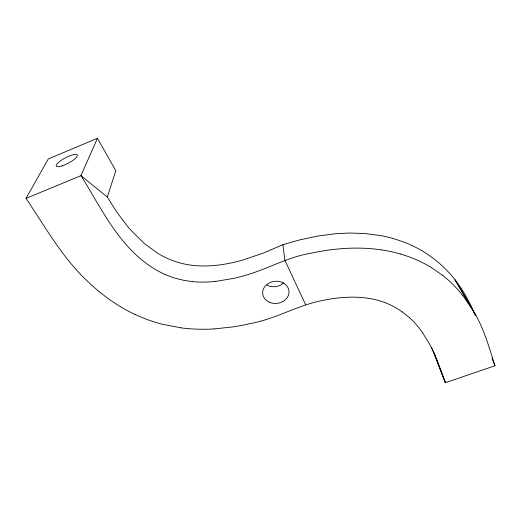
<?xml version="1.0" encoding="UTF-8"?>
<svg xmlns="http://www.w3.org/2000/svg" width="521" height="521" viewBox="0 0 521 521"><rect width="100%" height="100%" fill="white"/><g stroke="black" fill="none" stroke-linecap="round" stroke-linejoin="round"><path stroke-width="0.78" d="M475.08 314.931L470.476 304.629L465.448 295.225A198.273 155.173 -6.1 0 0 458.096 283.873C447.272 268.816 432.958 256.247 416.474 247.716A126.141 100.924 -11.5 0 0 403.495 241.913L394.156 238.794A126.583 101.243 -11.5 0 0 381.014 235.648L364.987 233.525L349.454 233.024L335.42 233.74L317.869 236.039L299.464 239.953L282.896 244.681L263.808 252.9L244.147 259.634A191.187 181.047 28.5 0 1 233.024 262.512C215.622 266.452 197.185 267.625 179.804 262.897A73.324 65.802 6.9 0 1 175.733 261.666L172.633 260.572A84.324 76.248 6.8 0 1 157.14 252.939L144.213 243.45L130.914 230.262A177.7 169.26 -8.7 0 1 127.697 226.524L117.01 212.386L107.287 197.029L115.831 170.745L97.44 138.293L48.271 158.97L26.05 198.377C45.776 227.684 63.158 259.308 89.697 283.287C103.171 295.908 118.443 306.706 135.193 314.528M97.44 138.293L80.996 175.642L26.05 198.377M402.212 311.936A83.041 65.086 -10.9 0 0 384.166 302.239L384.094 302.271A75.226 59.153 -11.4 0 0 371.87 298.917C355.85 295.843 339.314 297.1 323.417 300.278C297.992 304.935 275.511 319.158 249.937 323.626A232.555 217.902 18.6 0 1 233.975 326.765L214.196 328.94M215.551 281.425L233.089 278.501A196.28 184.857 24.6 0 0 242.708 276.084C265.957 270.002 286.863 257.159 310.75 253.258C334.02 248.25 358.181 246.381 381.802 249.943M192.275 281.581L183.985 280.376L175.942 278.435A79.772 71.006 6.1 0 1 165.294 274.534M181.08 327.846L162.389 324.27A141.764 126.57 6.4 0 1 135.206 314.502M400.265 253.961L400.154 253.929A131.533 103.568 -11.3 0 0 381.873 249.956M402.258 311.89L409.434 317.673M442.173 275.055L430.919 267.306A130.413 102.761 -11.3 0 0 400.271 253.948M107.287 197.029L80.996 175.642C102.038 209.488 119.993 248.699 155.799 269.696A88.16 78.925 6 0 0 165.294 274.541M462.863 295.576L473.185 310.607M422.401 332.424L429.91 344.642A222.714 167.469 -1.7 0 1 436.683 359.236L445.383 382.707L494.95 365.775C489.017 346.979 483.69 327.709 473.276 310.757L455.093 279.901L476.044 315.648M466.23 299.367L466.855 300.604M494.286 364.433L494.95 365.775L491.98 358.22M305.612 304.674L284.844 260.161L282.896 244.681M431.837 348.028L445.383 382.707L433.986 352.697M214.19 328.914A159.452 144.004 7.4 0 1 181.074 327.872M215.544 281.373A102.793 92.868 7.4 0 1 192.269 281.633M442.212 275.016A160.722 125.281 -9.2 0 1 462.817 295.602M409.493 317.628A125.261 96.789 -8 0 1 422.355 332.45M283.763 282.721A12.732 10.856 -5.9 0 1 266.967 285.059M269.24 302.18A13.201 11.097 -5.9 0 0 289.012 291.962A13.201 11.097 -5.9 0 0 269.246 282.923A13.201 11.097 -5.9 0 0 269.24 302.18M62.383 165.821A11.898 3.048 -28 0 0 77.297 155.082A11.898 3.048 -28 0 0 60.566 160.813A11.898 3.048 -28 0 0 62.383 165.821"/></g></svg>
